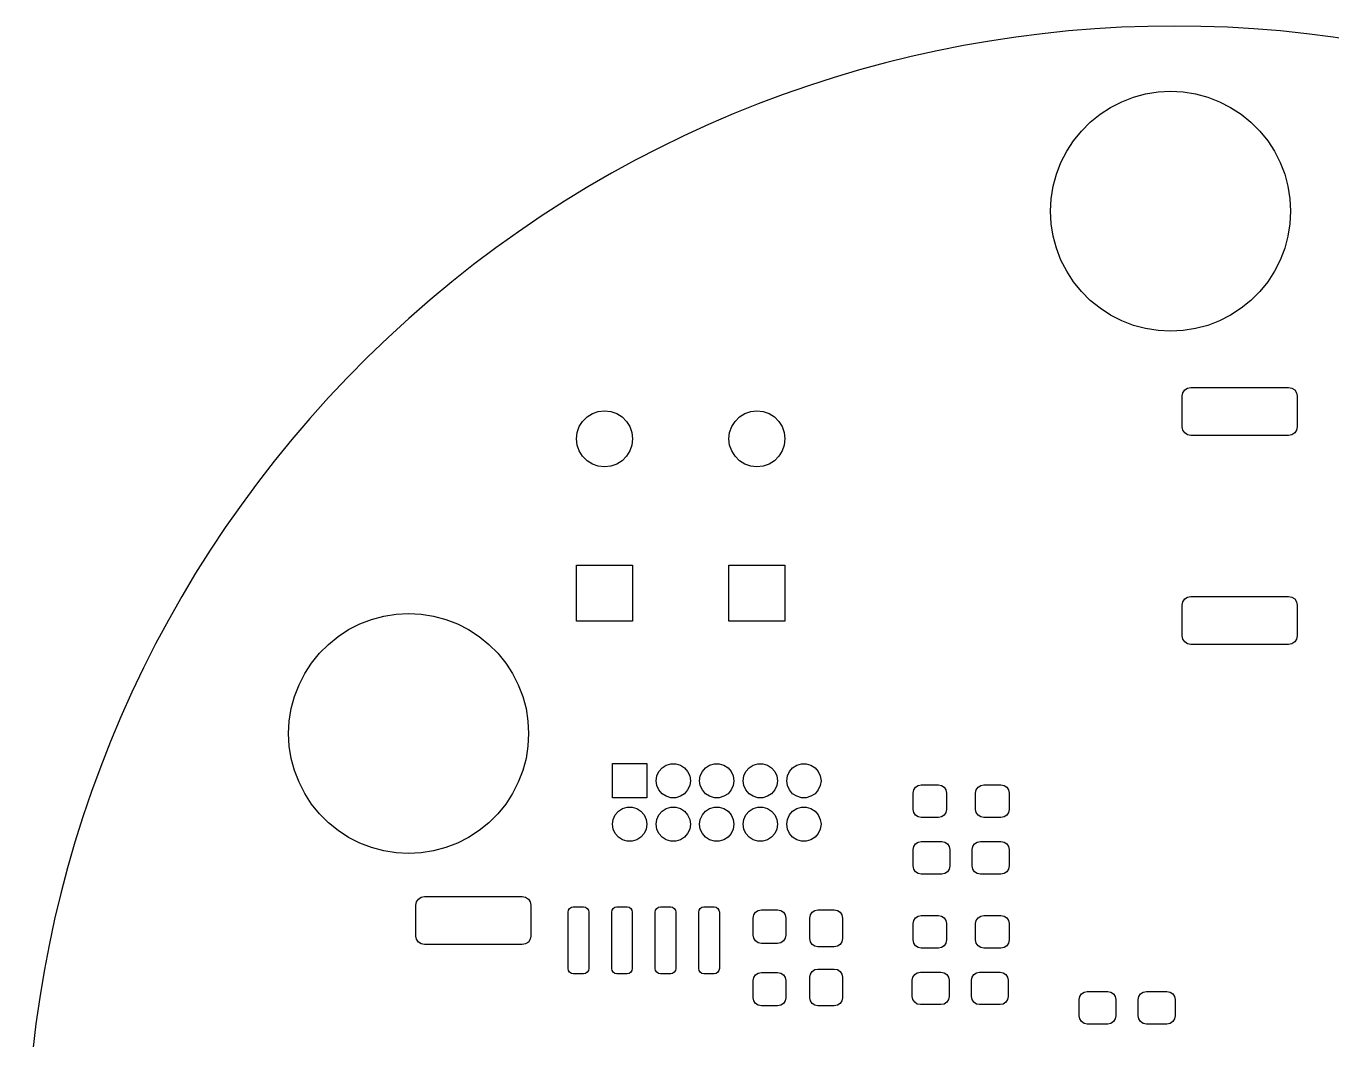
# Model space of a CAD drawing. Extents: x 116 to 183, y -93.2 to -37.6.
# Drawn here: x 115.99 to 154.07, y -67.16 to -37.58 of the extents above; entities that cross this region are included whole.
import ezdxf

# ---------------------------------------------------------------- set-up
doc = ezdxf.new("R2010")
doc.units = 0
doc.layers.add('BLACK', color=7, linetype='CONTINUOUS')

msp = doc.modelspace()

# ---------------------------------------------------------------- linework, layer by layer
at = {"layer": 'BLACK', "linetype": 'CONTINUOUS'}
for p, q in [((148.285681, -39.654552), (148.639549, -39.559733)), ((148.639549, -39.559733), (149.00139, -39.502423)), ((149.00139, -39.502423), (149.36724, -39.48325)), ((149.36724, -39.48325), (149.73309, -39.502423)), ((149.73309, -39.502423), (150.094931, -39.559733)), ((150.094931, -39.559733), (150.448799, -39.654552)), ((147.309992, -40.151691), (147.61724, -39.952161)), ((147.61724, -39.952161), (147.943662, -39.785841)), ((147.943662, -39.785841), (148.285681, -39.654552)), ((150.448799, -39.654552), (150.790818, -39.785841)), ((150.790818, -39.785841), (151.11724, -39.952161)), ((151.11724, -39.952161), (151.424488, -40.151691)), ((147.025283, -40.382243), (147.309992, -40.151691)), ((151.424488, -40.151691), (151.709197, -40.382243)), ((146.535681, -40.926002), (146.766233, -40.641293)), ((146.766233, -40.641293), (147.025283, -40.382243)), ((151.709197, -40.382243), (151.968247, -40.641293)), ((151.968247, -40.641293), (152.198799, -40.926002)), ((146.336151, -41.23325), (146.535681, -40.926002)), ((152.198799, -40.926002), (152.398329, -41.23325)), ((146.169831, -41.559672), (146.336151, -41.23325)), ((152.398329, -41.23325), (152.564649, -41.559672)), ((146.038542, -41.901691), (146.169831, -41.559672)), ((152.564649, -41.559672), (152.695938, -41.901691)), ((145.886413, -42.6174), (145.943723, -42.255559)), ((145.943723, -42.255559), (146.038542, -41.901691)), ((152.695938, -41.901691), (152.790757, -42.255559)), ((152.790757, -42.255559), (152.848067, -42.6174)), ((145.86724, -42.98325), (145.886413, -42.6174)), ((152.848067, -42.6174), (152.86724, -42.98325)), ((145.886413, -43.3491), (145.86724, -42.98325)), ((152.86724, -42.98325), (152.848067, -43.3491)), ((145.943723, -43.710941), (145.886413, -43.3491)), ((152.848067, -43.3491), (152.790757, -43.710941)), ((146.038542, -44.064809), (145.943723, -43.710941)), ((152.790757, -43.710941), (152.695938, -44.064809)), ((146.169831, -44.406828), (146.038542, -44.064809)), ((152.695938, -44.064809), (152.564649, -44.406828)), ((146.336151, -44.73325), (146.169831, -44.406828)), ((152.564649, -44.406828), (152.398329, -44.73325)), ((146.535681, -45.040498), (146.336151, -44.73325)), ((152.398329, -44.73325), (152.198799, -45.040498)), ((146.766233, -45.325207), (146.535681, -45.040498)), ((152.198799, -45.040498), (151.968247, -45.325207)), ((147.025283, -45.584257), (146.766233, -45.325207)), ((147.309992, -45.814809), (147.025283, -45.584257)), ((151.709197, -45.584257), (151.424488, -45.814809)), ((151.968247, -45.325207), (151.709197, -45.584257)), ((147.61724, -46.014339), (147.309992, -45.814809)), ((147.943662, -46.180659), (147.61724, -46.014339)), ((151.11724, -46.014339), (150.790818, -46.180659)), ((151.424488, -45.814809), (151.11724, -46.014339)), ((148.285681, -46.311948), (147.943662, -46.180659)), ((148.639549, -46.406767), (148.285681, -46.311948)), ((149.00139, -46.464077), (148.639549, -46.406767)), ((149.36724, -46.48325), (149.00139, -46.464077)), ((149.73309, -46.464077), (149.36724, -46.48325)), ((150.094931, -46.406767), (149.73309, -46.464077)), ((150.448799, -46.311948), (150.094931, -46.406767)), ((150.790818, -46.180659), (150.448799, -46.311948)), ((149.709, -48.373249), (149.72803, -48.277579)), ((149.72803, -48.277579), (149.782223, -48.196473)), ((149.782223, -48.196473), (149.863329, -48.14228)), ((149.863329, -48.14228), (149.959, -48.123251)), ((149.959, -48.123251), (152.809001, -48.12325)), ((152.809001, -48.12325), (152.904671, -48.14228)), ((152.904671, -48.14228), (152.985777, -48.196473)), ((152.985777, -48.196473), (153.03997, -48.277579)), ((153.03997, -48.277579), (153.058999, -48.37325)), ((149.709001, -49.27325), (149.709, -48.373249)), ((153.058999, -48.37325), (153.059, -49.273251)), ((132.120698, -49.26855), (132.218093, -49.113547)), ((132.218093, -49.113547), (132.347537, -48.984103)), ((132.347537, -48.984103), (132.50254, -48.886708)), ((132.50254, -48.886708), (132.675329, -48.826246)), ((132.675329, -48.826246), (132.85724, -48.80575)), ((132.85724, -48.80575), (133.039151, -48.826246)), ((133.039151, -48.826246), (133.21194, -48.886708)), ((133.21194, -48.886708), (133.366943, -48.984103)), ((133.366943, -48.984103), (133.496387, -49.113547)), ((133.496387, -49.113547), (133.593782, -49.26855)), ((136.565698, -49.26855), (136.663093, -49.113547)), ((136.663093, -49.113547), (136.792537, -48.984103)), ((136.792537, -48.984103), (136.94754, -48.886708)), ((136.94754, -48.886708), (137.120329, -48.826246)), ((137.120329, -48.826246), (137.30224, -48.80575)), ((137.30224, -48.80575), (137.484151, -48.826246)), ((137.484151, -48.826246), (137.65694, -48.886708)), ((137.65694, -48.886708), (137.811943, -48.984103)), ((137.811943, -48.984103), (137.941387, -49.113547)), ((137.941387, -49.113547), (138.038782, -49.26855)), ((132.03974, -49.62325), (132.060236, -49.441339)), ((132.060236, -49.441339), (132.120698, -49.26855)), ((133.593782, -49.26855), (133.654244, -49.441339)), ((133.654244, -49.441339), (133.67474, -49.62325)), ((136.48474, -49.62325), (136.505236, -49.441339)), ((136.505236, -49.441339), (136.565698, -49.26855)), ((138.038782, -49.26855), (138.099244, -49.441339)), ((138.099244, -49.441339), (138.11974, -49.62325)), ((149.72803, -49.368921), (149.709001, -49.27325)), ((149.782223, -49.450027), (149.72803, -49.368921)), ((149.863329, -49.50422), (149.782223, -49.450027)), ((149.958999, -49.52325), (149.863329, -49.50422)), ((152.904671, -49.50422), (152.809, -49.523249)), ((152.985777, -49.450027), (152.904671, -49.50422)), ((153.03997, -49.368921), (152.985777, -49.450027)), ((153.059, -49.273251), (153.03997, -49.368921)), ((132.060236, -49.805161), (132.03974, -49.62325)), ((132.120698, -49.97795), (132.060236, -49.805161)), ((133.654244, -49.805161), (133.593782, -49.97795)), ((133.67474, -49.62325), (133.654244, -49.805161)), ((136.505236, -49.805161), (136.48474, -49.62325)), ((136.565698, -49.97795), (136.505236, -49.805161)), ((138.099244, -49.805161), (138.038782, -49.97795)), ((138.11974, -49.62325), (138.099244, -49.805161)), ((152.809, -49.523249), (149.958999, -49.52325)), ((132.218093, -50.132953), (132.120698, -49.97795)), ((132.347537, -50.262397), (132.218093, -50.132953)), ((132.50254, -50.359792), (132.347537, -50.262397)), ((133.366943, -50.262397), (133.21194, -50.359792)), ((133.496387, -50.132953), (133.366943, -50.262397)), ((133.593782, -49.97795), (133.496387, -50.132953)), ((136.663093, -50.132953), (136.565698, -49.97795)), ((136.792537, -50.262397), (136.663093, -50.132953)), ((136.94754, -50.359792), (136.792537, -50.262397)), ((137.811943, -50.262397), (137.65694, -50.359792)), ((137.941387, -50.132953), (137.811943, -50.262397)), ((138.038782, -49.97795), (137.941387, -50.132953)), ((132.675329, -50.420254), (132.50254, -50.359792)), ((132.85724, -50.44075), (132.675329, -50.420254)), ((133.039151, -50.420254), (132.85724, -50.44075)), ((133.21194, -50.359792), (133.039151, -50.420254)), ((137.120329, -50.420254), (136.94754, -50.359792)), ((137.30224, -50.44075), (137.120329, -50.420254)), ((137.484151, -50.420254), (137.30224, -50.44075)), ((137.65694, -50.359792), (137.484151, -50.420254)), ((132.03974, -54.94075), (132.03974, -53.30575)), ((132.03974, -53.30575), (133.67474, -53.30575)), ((133.67474, -53.30575), (133.67474, -54.94075)), ((136.48474, -54.94075), (136.48474, -53.30575)), ((136.48474, -53.30575), (138.11974, -53.30575)), ((138.11974, -53.30575), (138.11974, -54.94075)), ((149.709, -54.473249), (149.72803, -54.377579)), ((149.72803, -54.377579), (149.782223, -54.296473)), ((149.782223, -54.296473), (149.863329, -54.24228)), ((149.863329, -54.24228), (149.959, -54.223251)), ((149.959, -54.223251), (152.809001, -54.22325)), ((152.809001, -54.22325), (152.904671, -54.24228)), ((152.904671, -54.24228), (152.985777, -54.296473)), ((152.985777, -54.296473), (153.03997, -54.377579)), ((153.03997, -54.377579), (153.058999, -54.47325)), ((126.060681, -54.894552), (126.414549, -54.799733)), ((126.414549, -54.799733), (126.77639, -54.742423)), ((126.77639, -54.742423), (127.14224, -54.72325)), ((127.14224, -54.72325), (127.50809, -54.742423)), ((127.50809, -54.742423), (127.869931, -54.799733)), ((127.869931, -54.799733), (128.223799, -54.894552)), ((149.709001, -55.37325), (149.709, -54.473249)), ((153.058999, -54.47325), (153.059, -55.373251)), ((125.084992, -55.391691), (125.39224, -55.192161)), ((125.39224, -55.192161), (125.718662, -55.025841)), ((125.718662, -55.025841), (126.060681, -54.894552)), ((128.223799, -54.894552), (128.565818, -55.025841)), ((128.565818, -55.025841), (128.89224, -55.192161)), ((128.89224, -55.192161), (129.199488, -55.391691)), ((133.67474, -54.94075), (132.03974, -54.94075)), ((138.11974, -54.94075), (136.48474, -54.94075)), ((124.800283, -55.622243), (125.084992, -55.391691)), ((129.199488, -55.391691), (129.484197, -55.622243)), ((149.72803, -55.468921), (149.709001, -55.37325)), ((149.782223, -55.550027), (149.72803, -55.468921)), ((149.863329, -55.60422), (149.782223, -55.550027)), ((149.958999, -55.62325), (149.863329, -55.60422)), ((152.904671, -55.60422), (152.809, -55.623249)), ((152.985777, -55.550027), (152.904671, -55.60422)), ((153.03997, -55.468921), (152.985777, -55.550027)), ((153.059, -55.373251), (153.03997, -55.468921)), ((124.310681, -56.166002), (124.541233, -55.881293)), ((124.541233, -55.881293), (124.800283, -55.622243)), ((129.484197, -55.622243), (129.743247, -55.881293)), ((129.743247, -55.881293), (129.973799, -56.166002)), ((152.809, -55.623249), (149.958999, -55.62325)), ((124.111151, -56.47325), (124.310681, -56.166002)), ((129.973799, -56.166002), (130.173329, -56.47325)), ((123.944831, -56.799672), (124.111151, -56.47325)), ((130.173329, -56.47325), (130.339649, -56.799672)), ((123.813542, -57.141691), (123.944831, -56.799672)), ((130.339649, -56.799672), (130.470938, -57.141691)), ((123.661413, -57.8574), (123.718723, -57.495559)), ((123.718723, -57.495559), (123.813542, -57.141691)), ((130.470938, -57.141691), (130.565757, -57.495559)), ((130.565757, -57.495559), (130.623067, -57.8574)), ((123.64224, -58.22325), (123.661413, -57.8574)), ((130.623067, -57.8574), (130.64224, -58.22325)), ((123.661413, -58.5891), (123.64224, -58.22325)), ((130.64224, -58.22325), (130.623067, -58.5891)), ((123.718723, -58.950941), (123.661413, -58.5891)), ((130.623067, -58.5891), (130.565757, -58.950941)), ((123.813542, -59.304809), (123.718723, -58.950941)), ((130.565757, -58.950941), (130.470938, -59.304809)), ((123.944831, -59.646828), (123.813542, -59.304809)), ((130.470938, -59.304809), (130.339649, -59.646828)), ((133.09, -60.1), (133.09, -59.1)), ((133.09, -59.1), (134.09, -59.1)), ((134.09, -59.1), (134.09, -60.1)), ((134.380254, -59.459134), (134.439373, -59.32968)), ((134.439373, -59.32968), (134.53257, -59.222125)), ((134.53257, -59.222125), (134.652292, -59.145184)), ((134.652292, -59.145184), (134.788843, -59.105089)), ((134.788843, -59.105089), (134.931157, -59.105089)), ((134.931157, -59.105089), (135.067708, -59.145184)), ((135.067708, -59.145184), (135.18743, -59.222125)), ((135.18743, -59.222125), (135.280627, -59.32968)), ((135.280627, -59.32968), (135.339746, -59.459134)), ((135.650254, -59.459134), (135.709373, -59.32968)), ((135.709373, -59.32968), (135.80257, -59.222125)), ((135.80257, -59.222125), (135.922292, -59.145184)), ((135.922292, -59.145184), (136.058843, -59.105089)), ((136.058843, -59.105089), (136.201157, -59.105089)), ((136.201157, -59.105089), (136.337708, -59.145184)), ((136.337708, -59.145184), (136.45743, -59.222125)), ((136.45743, -59.222125), (136.550627, -59.32968)), ((136.550627, -59.32968), (136.609746, -59.459134)), ((136.920254, -59.459134), (136.979373, -59.32968)), ((136.979373, -59.32968), (137.07257, -59.222125)), ((137.07257, -59.222125), (137.192292, -59.145184)), ((137.192292, -59.145184), (137.328843, -59.105089)), ((137.328843, -59.105089), (137.471157, -59.105089)), ((137.471157, -59.105089), (137.607708, -59.145184)), ((137.607708, -59.145184), (137.72743, -59.222125)), ((137.72743, -59.222125), (137.820627, -59.32968)), ((137.820627, -59.32968), (137.879746, -59.459134)), ((138.190254, -59.459134), (138.249373, -59.32968)), ((138.249373, -59.32968), (138.34257, -59.222125)), ((138.34257, -59.222125), (138.462292, -59.145184)), ((138.462292, -59.145184), (138.598843, -59.105089)), ((138.598843, -59.105089), (138.741157, -59.105089)), ((138.741157, -59.105089), (138.877708, -59.145184)), ((138.877708, -59.145184), (138.99743, -59.222125)), ((138.99743, -59.222125), (139.090627, -59.32968)), ((139.090627, -59.32968), (139.149746, -59.459134)), ((124.111151, -59.97325), (123.944831, -59.646828)), ((130.339649, -59.646828), (130.173329, -59.97325)), ((134.36, -59.6), (134.380254, -59.459134)), ((134.380254, -59.740866), (134.36, -59.6)), ((134.439373, -59.87032), (134.380254, -59.740866)), ((135.339746, -59.740866), (135.280627, -59.87032)), ((135.339746, -59.459134), (135.36, -59.6)), ((135.36, -59.6), (135.339746, -59.740866)), ((135.63, -59.6), (135.650254, -59.459134)), ((135.650254, -59.740866), (135.63, -59.6)), ((135.709373, -59.87032), (135.650254, -59.740866)), ((136.609746, -59.740866), (136.550627, -59.87032)), ((136.609746, -59.459134), (136.63, -59.6)), ((136.63, -59.6), (136.609746, -59.740866)), ((136.9, -59.6), (136.920254, -59.459134)), ((136.920254, -59.740866), (136.9, -59.6)), ((136.979373, -59.87032), (136.920254, -59.740866)), ((137.879746, -59.740866), (137.820627, -59.87032)), ((137.879746, -59.459134), (137.9, -59.6)), ((137.9, -59.6), (137.879746, -59.740866)), ((138.17, -59.6), (138.190254, -59.459134)), ((138.190254, -59.740866), (138.17, -59.6)), ((138.249373, -59.87032), (138.190254, -59.740866)), ((139.149746, -59.740866), (139.090627, -59.87032)), ((139.149746, -59.459134), (139.17, -59.6)), ((139.17, -59.6), (139.149746, -59.740866)), ((141.874079, -59.869613), (141.925562, -59.792562)), ((141.925562, -59.792562), (142.002613, -59.741079)), ((142.002613, -59.741079), (142.0935, -59.723)), ((142.0935, -59.723), (142.5935, -59.723)), ((142.5935, -59.723), (142.684387, -59.741079)), ((142.684387, -59.741079), (142.761438, -59.792562)), ((142.761438, -59.792562), (142.812921, -59.869613)), ((143.699079, -59.869613), (143.750562, -59.792562)), ((143.750562, -59.792562), (143.827613, -59.741079)), ((143.827613, -59.741079), (143.9185, -59.723)), ((143.9185, -59.723), (144.4185, -59.723)), ((144.4185, -59.723), (144.509387, -59.741079)), ((144.509387, -59.741079), (144.586438, -59.792562)), ((144.586438, -59.792562), (144.637921, -59.869613)), ((124.310681, -60.280498), (124.111151, -59.97325)), ((130.173329, -59.97325), (129.973799, -60.280498)), ((134.09, -60.1), (133.09, -60.1)), ((134.53257, -59.977875), (134.439373, -59.87032)), ((134.652292, -60.054816), (134.53257, -59.977875)), ((134.788843, -60.094911), (134.652292, -60.054816)), ((134.931157, -60.094911), (134.788843, -60.094911)), ((135.067708, -60.054816), (134.931157, -60.094911)), ((135.18743, -59.977875), (135.067708, -60.054816)), ((135.280627, -59.87032), (135.18743, -59.977875)), ((135.80257, -59.977875), (135.709373, -59.87032)), ((135.922292, -60.054816), (135.80257, -59.977875)), ((136.058843, -60.094911), (135.922292, -60.054816)), ((136.201157, -60.094911), (136.058843, -60.094911)), ((136.337708, -60.054816), (136.201157, -60.094911)), ((136.45743, -59.977875), (136.337708, -60.054816)), ((136.550627, -59.87032), (136.45743, -59.977875)), ((137.07257, -59.977875), (136.979373, -59.87032)), ((137.192292, -60.054816), (137.07257, -59.977875)), ((137.328843, -60.094911), (137.192292, -60.054816)), ((137.471157, -60.094911), (137.328843, -60.094911)), ((137.607708, -60.054816), (137.471157, -60.094911)), ((137.72743, -59.977875), (137.607708, -60.054816)), ((137.820627, -59.87032), (137.72743, -59.977875)), ((138.34257, -59.977875), (138.249373, -59.87032)), ((138.462292, -60.054816), (138.34257, -59.977875)), ((138.598843, -60.094911), (138.462292, -60.054816)), ((138.741157, -60.094911), (138.598843, -60.094911)), ((138.877708, -60.054816), (138.741157, -60.094911)), ((138.99743, -59.977875), (138.877708, -60.054816)), ((139.090627, -59.87032), (138.99743, -59.977875)), ((141.856, -59.9605), (141.874079, -59.869613)), ((141.856, -60.4355), (141.856, -59.9605)), ((142.812921, -59.869613), (142.831, -59.9605)), ((142.831, -59.9605), (142.831, -60.4355)), ((143.681, -59.9605), (143.699079, -59.869613)), ((143.681, -60.4355), (143.681, -59.9605)), ((144.637921, -59.869613), (144.656, -59.9605)), ((144.656, -59.9605), (144.656, -60.4355)), ((124.541233, -60.565207), (124.310681, -60.280498)), ((129.973799, -60.280498), (129.743247, -60.565207)), ((133.169373, -60.59968), (133.26257, -60.492125)), ((133.26257, -60.492125), (133.382292, -60.415184)), ((133.382292, -60.415184), (133.518843, -60.375089)), ((133.518843, -60.375089), (133.661157, -60.375089)), ((133.661157, -60.375089), (133.797708, -60.415184)), ((133.797708, -60.415184), (133.91743, -60.492125)), ((133.91743, -60.492125), (134.010627, -60.59968)), ((134.439373, -60.59968), (134.53257, -60.492125)), ((134.53257, -60.492125), (134.652292, -60.415184)), ((134.652292, -60.415184), (134.788843, -60.375089)), ((134.788843, -60.375089), (134.931157, -60.375089)), ((134.931157, -60.375089), (135.067708, -60.415184)), ((135.067708, -60.415184), (135.18743, -60.492125)), ((135.18743, -60.492125), (135.280627, -60.59968)), ((135.709373, -60.59968), (135.80257, -60.492125)), ((135.80257, -60.492125), (135.922292, -60.415184)), ((135.922292, -60.415184), (136.058843, -60.375089)), ((136.058843, -60.375089), (136.201157, -60.375089)), ((136.201157, -60.375089), (136.337708, -60.415184)), ((136.337708, -60.415184), (136.45743, -60.492125)), ((136.45743, -60.492125), (136.550627, -60.59968)), ((136.979373, -60.59968), (137.07257, -60.492125)), ((137.07257, -60.492125), (137.192292, -60.415184)), ((137.192292, -60.415184), (137.328843, -60.375089)), ((137.328843, -60.375089), (137.471157, -60.375089)), ((137.471157, -60.375089), (137.607708, -60.415184)), ((137.607708, -60.415184), (137.72743, -60.492125)), ((137.72743, -60.492125), (137.820627, -60.59968)), ((138.249373, -60.59968), (138.34257, -60.492125)), ((138.34257, -60.492125), (138.462292, -60.415184)), ((138.462292, -60.415184), (138.598843, -60.375089)), ((138.598843, -60.375089), (138.741157, -60.375089)), ((138.741157, -60.375089), (138.877708, -60.415184)), ((138.877708, -60.415184), (138.99743, -60.492125)), ((138.99743, -60.492125), (139.090627, -60.59968)), ((141.874079, -60.526387), (141.856, -60.4355)), ((141.925562, -60.603438), (141.874079, -60.526387)), ((142.812921, -60.526387), (142.761438, -60.603438)), ((142.831, -60.4355), (142.812921, -60.526387)), ((143.699079, -60.526387), (143.681, -60.4355)), ((143.750562, -60.603438), (143.699079, -60.526387)), ((144.637921, -60.526387), (144.586438, -60.603438)), ((144.656, -60.4355), (144.637921, -60.526387)), ((124.800283, -60.824257), (124.541233, -60.565207)), ((125.084992, -61.054809), (124.800283, -60.824257)), ((129.484197, -60.824257), (129.199488, -61.054809)), ((129.743247, -60.565207), (129.484197, -60.824257)), ((133.09, -60.87), (133.110254, -60.729134)), ((133.110254, -61.010866), (133.09, -60.87)), ((133.110254, -60.729134), (133.169373, -60.59968)), ((134.010627, -60.59968), (134.069746, -60.729134)), ((134.069746, -60.729134), (134.09, -60.87)), ((134.09, -60.87), (134.069746, -61.010866)), ((134.36, -60.87), (134.380254, -60.729134)), ((134.380254, -61.010866), (134.36, -60.87)), ((134.380254, -60.729134), (134.439373, -60.59968)), ((135.280627, -60.59968), (135.339746, -60.729134)), ((135.339746, -60.729134), (135.36, -60.87)), ((135.36, -60.87), (135.339746, -61.010866)), ((135.63, -60.87), (135.650254, -60.729134)), ((135.650254, -61.010866), (135.63, -60.87)), ((135.650254, -60.729134), (135.709373, -60.59968)), ((136.550627, -60.59968), (136.609746, -60.729134)), ((136.609746, -60.729134), (136.63, -60.87)), ((136.63, -60.87), (136.609746, -61.010866)), ((136.9, -60.87), (136.920254, -60.729134)), ((136.920254, -61.010866), (136.9, -60.87)), ((136.920254, -60.729134), (136.979373, -60.59968)), ((137.820627, -60.59968), (137.879746, -60.729134)), ((137.879746, -60.729134), (137.9, -60.87)), ((137.9, -60.87), (137.879746, -61.010866)), ((138.17, -60.87), (138.190254, -60.729134)), ((138.190254, -61.010866), (138.17, -60.87)), ((138.190254, -60.729134), (138.249373, -60.59968)), ((139.090627, -60.59968), (139.149746, -60.729134)), ((139.149746, -60.729134), (139.17, -60.87)), ((139.17, -60.87), (139.149746, -61.010866)), ((142.002613, -60.654921), (141.925562, -60.603438)), ((142.0935, -60.673), (142.002613, -60.654921)), ((142.5935, -60.673), (142.0935, -60.673)), ((142.684387, -60.654921), (142.5935, -60.673)), ((142.761438, -60.603438), (142.684387, -60.654921)), ((143.827613, -60.654921), (143.750562, -60.603438)), ((143.9185, -60.673), (143.827613, -60.654921)), ((144.4185, -60.673), (143.9185, -60.673)), ((144.509387, -60.654921), (144.4185, -60.673)), ((144.586438, -60.603438), (144.509387, -60.654921)), ((125.39224, -61.254339), (125.084992, -61.054809)), ((125.718662, -61.420659), (125.39224, -61.254339)), ((128.89224, -61.254339), (128.565818, -61.420659)), ((129.199488, -61.054809), (128.89224, -61.254339)), ((133.169373, -61.14032), (133.110254, -61.010866)), ((133.26257, -61.247875), (133.169373, -61.14032)), ((133.382292, -61.324816), (133.26257, -61.247875)), ((133.91743, -61.247875), (133.797708, -61.324816)), ((134.010627, -61.14032), (133.91743, -61.247875)), ((134.069746, -61.010866), (134.010627, -61.14032)), ((134.439373, -61.14032), (134.380254, -61.010866)), ((134.53257, -61.247875), (134.439373, -61.14032)), ((134.652292, -61.324816), (134.53257, -61.247875)), ((135.18743, -61.247875), (135.067708, -61.324816)), ((135.280627, -61.14032), (135.18743, -61.247875)), ((135.339746, -61.010866), (135.280627, -61.14032)), ((135.709373, -61.14032), (135.650254, -61.010866)), ((135.80257, -61.247875), (135.709373, -61.14032)), ((135.922292, -61.324816), (135.80257, -61.247875)), ((136.45743, -61.247875), (136.337708, -61.324816)), ((136.550627, -61.14032), (136.45743, -61.247875)), ((136.609746, -61.010866), (136.550627, -61.14032)), ((136.979373, -61.14032), (136.920254, -61.010866)), ((137.07257, -61.247875), (136.979373, -61.14032)), ((137.192292, -61.324816), (137.07257, -61.247875)), ((137.72743, -61.247875), (137.607708, -61.324816)), ((137.820627, -61.14032), (137.72743, -61.247875)), ((137.879746, -61.010866), (137.820627, -61.14032)), ((138.249373, -61.14032), (138.190254, -61.010866)), ((138.34257, -61.247875), (138.249373, -61.14032)), ((138.462292, -61.324816), (138.34257, -61.247875)), ((138.99743, -61.247875), (138.877708, -61.324816)), ((139.090627, -61.14032), (138.99743, -61.247875)), ((139.149746, -61.010866), (139.090627, -61.14032)), ((126.060681, -61.551948), (125.718662, -61.420659)), ((126.414549, -61.646767), (126.060681, -61.551948)), ((126.77639, -61.704077), (126.414549, -61.646767)), ((127.869931, -61.646767), (127.50809, -61.704077)), ((128.223799, -61.551948), (127.869931, -61.646767)), ((128.565818, -61.420659), (128.223799, -61.551948)), ((133.518843, -61.364911), (133.382292, -61.324816)), ((133.661157, -61.364911), (133.518843, -61.364911)), ((133.797708, -61.324816), (133.661157, -61.364911)), ((134.788843, -61.364911), (134.652292, -61.324816)), ((134.931157, -61.364911), (134.788843, -61.364911)), ((135.067708, -61.324816), (134.931157, -61.364911)), ((136.058843, -61.364911), (135.922292, -61.324816)), ((136.201157, -61.364911), (136.058843, -61.364911)), ((136.337708, -61.324816), (136.201157, -61.364911)), ((137.328843, -61.364911), (137.192292, -61.324816)), ((137.471157, -61.364911), (137.328843, -61.364911)), ((137.607708, -61.324816), (137.471157, -61.364911)), ((138.598843, -61.364911), (138.462292, -61.324816)), ((138.741157, -61.364911), (138.598843, -61.364911)), ((138.877708, -61.324816), (138.741157, -61.364911)), ((141.856, -61.6115), (141.874079, -61.520613)), ((141.856, -62.0865), (141.856, -61.6115)), ((141.874079, -61.520613), (141.925562, -61.443562)), ((141.925562, -61.443562), (142.002613, -61.392079)), ((142.002613, -61.392079), (142.0935, -61.374)), ((142.0935, -61.374), (142.6935, -61.374)), ((142.6935, -61.374), (142.784387, -61.392079)), ((142.784387, -61.392079), (142.861438, -61.443562)), ((142.861438, -61.443562), (142.912921, -61.520613)), ((142.912921, -61.520613), (142.931, -61.6115)), ((142.931, -61.6115), (142.931, -62.0865)), ((143.581, -61.6115), (143.599079, -61.520613)), ((143.581, -62.0865), (143.581, -61.6115)), ((143.599079, -61.520613), (143.650562, -61.443562)), ((143.650562, -61.443562), (143.727613, -61.392079)), ((143.727613, -61.392079), (143.8185, -61.374)), ((143.8185, -61.374), (144.4185, -61.374)), ((144.4185, -61.374), (144.509387, -61.392079)), ((144.509387, -61.392079), (144.586438, -61.443562)), ((144.586438, -61.443562), (144.637921, -61.520613)), ((144.637921, -61.520613), (144.656, -61.6115)), ((144.656, -61.6115), (144.656, -62.0865)), ((127.14224, -61.72325), (126.77639, -61.704077)), ((127.50809, -61.704077), (127.14224, -61.72325)), ((141.874079, -62.177387), (141.856, -62.0865)), ((141.925562, -62.254438), (141.874079, -62.177387)), ((142.002613, -62.305921), (141.925562, -62.254438)), ((142.0935, -62.324), (142.002613, -62.305921)), ((142.6935, -62.324), (142.0935, -62.324)), ((142.784387, -62.305921), (142.6935, -62.324)), ((142.861438, -62.254438), (142.784387, -62.305921)), ((142.912921, -62.177387), (142.861438, -62.254438)), ((142.931, -62.0865), (142.912921, -62.177387)), ((143.599079, -62.177387), (143.581, -62.0865)), ((143.650562, -62.254438), (143.599079, -62.177387)), ((143.727613, -62.305921), (143.650562, -62.254438)), ((143.8185, -62.324), (143.727613, -62.305921)), ((144.4185, -62.324), (143.8185, -62.324)), ((144.509387, -62.305921), (144.4185, -62.324)), ((144.586438, -62.254438), (144.509387, -62.305921)), ((144.637921, -62.177387), (144.586438, -62.254438)), ((144.656, -62.0865), (144.637921, -62.177387)), ((127.357, -63.232249), (127.37603, -63.136579)), ((127.37603, -63.136579), (127.430223, -63.055473)), ((127.430223, -63.055473), (127.511329, -63.00128)), ((127.511329, -63.00128), (127.607, -62.982251)), ((127.607, -62.982251), (130.457001, -62.98225)), ((130.457001, -62.98225), (130.552671, -63.00128)), ((130.552671, -63.00128), (130.633777, -63.055473)), ((130.633777, -63.055473), (130.68797, -63.136579)), ((130.68797, -63.136579), (130.706999, -63.23225)), ((127.357001, -64.13225), (127.357, -63.232249)), ((130.706999, -63.23225), (130.707, -64.132251)), ((131.79524, -63.43225), (131.806658, -63.374847)), ((131.79524, -65.08225), (131.79524, -63.43225)), ((131.806658, -63.374847), (131.839174, -63.326184)), ((131.839174, -63.326184), (131.887837, -63.293668)), ((131.887837, -63.293668), (131.94524, -63.28225)), ((131.94524, -63.28225), (132.24524, -63.28225)), ((132.24524, -63.28225), (132.302643, -63.293668)), ((132.302643, -63.293668), (132.351306, -63.326184)), ((132.351306, -63.326184), (132.383822, -63.374847)), ((132.383822, -63.374847), (132.39524, -63.43225)), ((132.39524, -63.43225), (132.39524, -65.08225)), ((133.06524, -63.43225), (133.076658, -63.374847)), ((133.06524, -65.08225), (133.06524, -63.43225)), ((133.076658, -63.374847), (133.109174, -63.326184)), ((133.109174, -63.326184), (133.157837, -63.293668)), ((133.157837, -63.293668), (133.21524, -63.28225)), ((133.21524, -63.28225), (133.51524, -63.28225)), ((133.51524, -63.28225), (133.572643, -63.293668)), ((133.572643, -63.293668), (133.621306, -63.326184)), ((133.621306, -63.326184), (133.653822, -63.374847)), ((133.653822, -63.374847), (133.66524, -63.43225)), ((133.66524, -63.43225), (133.66524, -65.08225)), ((134.33524, -63.43225), (134.346658, -63.374847)), ((134.33524, -65.08225), (134.33524, -63.43225)), ((134.346658, -63.374847), (134.379174, -63.326184)), ((134.379174, -63.326184), (134.427837, -63.293668)), ((134.427837, -63.293668), (134.48524, -63.28225)), ((134.48524, -63.28225), (134.78524, -63.28225)), ((134.78524, -63.28225), (134.842643, -63.293668)), ((134.842643, -63.293668), (134.891306, -63.326184)), ((134.891306, -63.326184), (134.923822, -63.374847)), ((134.923822, -63.374847), (134.93524, -63.43225)), ((134.93524, -63.43225), (134.93524, -65.08225)), ((135.60524, -63.43225), (135.616658, -63.374847)), ((135.60524, -65.08225), (135.60524, -63.43225)), ((135.616658, -63.374847), (135.649174, -63.326184)), ((135.649174, -63.326184), (135.697837, -63.293668)), ((135.697837, -63.293668), (135.75524, -63.28225)), ((135.75524, -63.28225), (136.05524, -63.28225)), ((136.05524, -63.28225), (136.112643, -63.293668)), ((136.112643, -63.293668), (136.161306, -63.326184)), ((136.161306, -63.326184), (136.193822, -63.374847)), ((136.193822, -63.374847), (136.20524, -63.43225)), ((136.20524, -63.43225), (136.20524, -65.08225)), ((137.193, -63.6075), (137.211079, -63.516613)), ((137.211079, -63.516613), (137.262562, -63.439562)), ((137.262562, -63.439562), (137.339613, -63.388079)), ((137.339613, -63.388079), (137.4305, -63.37)), ((137.4305, -63.37), (137.9055, -63.37)), ((137.9055, -63.37), (137.996387, -63.388079)), ((137.996387, -63.388079), (138.073438, -63.439562)), ((138.073438, -63.439562), (138.124921, -63.516613)), ((138.124921, -63.516613), (138.143, -63.6075)), ((138.844, -63.6075), (138.862079, -63.516613)), ((138.862079, -63.516613), (138.913562, -63.439562)), ((138.913562, -63.439562), (138.990613, -63.388079)), ((138.990613, -63.388079), (139.0815, -63.37)), ((139.0815, -63.37), (139.5565, -63.37)), ((139.5565, -63.37), (139.647387, -63.388079)), ((139.647387, -63.388079), (139.724438, -63.439562)), ((139.724438, -63.439562), (139.775921, -63.516613)), ((139.775921, -63.516613), (139.794, -63.6075)), ((141.874079, -63.679613), (141.925562, -63.602562)), ((141.925562, -63.602562), (142.002613, -63.551079)), ((142.002613, -63.551079), (142.0935, -63.533)), ((142.0935, -63.533), (142.5935, -63.533)), ((142.5935, -63.533), (142.684387, -63.551079)), ((142.684387, -63.551079), (142.761438, -63.602562)), ((142.761438, -63.602562), (142.812921, -63.679613)), ((143.699079, -63.679613), (143.750562, -63.602562)), ((143.750562, -63.602562), (143.827613, -63.551079)), ((143.827613, -63.551079), (143.9185, -63.533)), ((143.9185, -63.533), (144.4185, -63.533)), ((144.4185, -63.533), (144.509387, -63.551079)), ((144.509387, -63.551079), (144.586438, -63.602562)), ((144.586438, -63.602562), (144.637921, -63.679613)), ((137.193, -64.1075), (137.193, -63.6075)), ((138.143, -63.6075), (138.143, -64.1075)), ((138.844, -64.2075), (138.844, -63.6075)), ((139.794, -63.6075), (139.794, -64.2075)), ((141.856, -63.7705), (141.874079, -63.679613)), ((141.856, -64.2455), (141.856, -63.7705)), ((142.812921, -63.679613), (142.831, -63.7705)), ((142.831, -63.7705), (142.831, -64.2455)), ((143.681, -63.7705), (143.699079, -63.679613)), ((143.681, -64.2455), (143.681, -63.7705)), ((144.637921, -63.679613), (144.656, -63.7705)), ((144.656, -63.7705), (144.656, -64.2455)), ((127.37603, -64.227921), (127.357001, -64.13225)), ((127.430223, -64.309027), (127.37603, -64.227921)), ((127.511329, -64.36322), (127.430223, -64.309027)), ((127.606999, -64.38225), (127.511329, -64.36322)), ((130.552671, -64.36322), (130.457, -64.382249)), ((130.633777, -64.309027), (130.552671, -64.36322)), ((130.68797, -64.227921), (130.633777, -64.309027)), ((130.707, -64.132251), (130.68797, -64.227921)), ((137.211079, -64.198387), (137.193, -64.1075)), ((137.262562, -64.275438), (137.211079, -64.198387)), ((137.339613, -64.326921), (137.262562, -64.275438)), ((137.4305, -64.345), (137.339613, -64.326921)), ((137.9055, -64.345), (137.4305, -64.345)), ((137.996387, -64.326921), (137.9055, -64.345)), ((138.073438, -64.275438), (137.996387, -64.326921)), ((138.124921, -64.198387), (138.073438, -64.275438)), ((138.143, -64.1075), (138.124921, -64.198387)), ((138.862079, -64.298387), (138.844, -64.2075)), ((138.913562, -64.375438), (138.862079, -64.298387)), ((139.775921, -64.298387), (139.724438, -64.375438)), ((139.794, -64.2075), (139.775921, -64.298387)), ((141.874079, -64.336387), (141.856, -64.2455)), ((141.925562, -64.413438), (141.874079, -64.336387)), ((142.812921, -64.336387), (142.761438, -64.413438)), ((142.831, -64.2455), (142.812921, -64.336387)), ((143.699079, -64.336387), (143.681, -64.2455)), ((143.750562, -64.413438), (143.699079, -64.336387)), ((144.637921, -64.336387), (144.586438, -64.413438)), ((144.656, -64.2455), (144.637921, -64.336387)), ((130.457, -64.382249), (127.606999, -64.38225)), ((138.990613, -64.426921), (138.913562, -64.375438)), ((139.0815, -64.445), (138.990613, -64.426921)), ((139.5565, -64.445), (139.0815, -64.445)), ((139.647387, -64.426921), (139.5565, -64.445)), ((139.724438, -64.375438), (139.647387, -64.426921)), ((142.002613, -64.464921), (141.925562, -64.413438)), ((142.0935, -64.483), (142.002613, -64.464921)), ((142.5935, -64.483), (142.0935, -64.483)), ((142.684387, -64.464921), (142.5935, -64.483)), ((142.761438, -64.413438), (142.684387, -64.464921)), ((143.827613, -64.464921), (143.750562, -64.413438)), ((143.9185, -64.483), (143.827613, -64.464921)), ((144.4185, -64.483), (143.9185, -64.483)), ((144.509387, -64.464921), (144.4185, -64.483)), ((144.586438, -64.413438), (144.509387, -64.464921)), ((131.806658, -65.139653), (131.79524, -65.08225)), ((132.39524, -65.08225), (132.383822, -65.139653)), ((133.076658, -65.139653), (133.06524, -65.08225)), ((133.66524, -65.08225), (133.653822, -65.139653)), ((134.346658, -65.139653), (134.33524, -65.08225)), ((134.93524, -65.08225), (134.923822, -65.139653)), ((135.616658, -65.139653), (135.60524, -65.08225)), ((136.20524, -65.08225), (136.193822, -65.139653)), ((138.913562, -65.164562), (138.990613, -65.113079)), ((138.990613, -65.113079), (139.0815, -65.095)), ((139.0815, -65.095), (139.5565, -65.095)), ((139.5565, -65.095), (139.647387, -65.113079)), ((139.647387, -65.113079), (139.724438, -65.164562)), ((131.839174, -65.188316), (131.806658, -65.139653)), ((131.887837, -65.220832), (131.839174, -65.188316)), ((131.94524, -65.23225), (131.887837, -65.220832)), ((132.24524, -65.23225), (131.94524, -65.23225)), ((132.302643, -65.220832), (132.24524, -65.23225)), ((132.351306, -65.188316), (132.302643, -65.220832)), ((132.383822, -65.139653), (132.351306, -65.188316)), ((133.109174, -65.188316), (133.076658, -65.139653)), ((133.157837, -65.220832), (133.109174, -65.188316)), ((133.21524, -65.23225), (133.157837, -65.220832)), ((133.51524, -65.23225), (133.21524, -65.23225)), ((133.572643, -65.220832), (133.51524, -65.23225)), ((133.621306, -65.188316), (133.572643, -65.220832)), ((133.653822, -65.139653), (133.621306, -65.188316)), ((134.379174, -65.188316), (134.346658, -65.139653)), ((134.427837, -65.220832), (134.379174, -65.188316)), ((134.48524, -65.23225), (134.427837, -65.220832)), ((134.78524, -65.23225), (134.48524, -65.23225)), ((134.842643, -65.220832), (134.78524, -65.23225)), ((134.891306, -65.188316), (134.842643, -65.220832)), ((134.923822, -65.139653), (134.891306, -65.188316)), ((135.649174, -65.188316), (135.616658, -65.139653)), ((135.697837, -65.220832), (135.649174, -65.188316)), ((135.75524, -65.23225), (135.697837, -65.220832)), ((136.05524, -65.23225), (135.75524, -65.23225)), ((136.112643, -65.220832), (136.05524, -65.23225)), ((136.161306, -65.188316), (136.112643, -65.220832)), ((136.193822, -65.139653), (136.161306, -65.188316)), ((137.193, -65.4325), (137.211079, -65.341613)), ((137.193, -65.9325), (137.193, -65.4325)), ((137.211079, -65.341613), (137.262562, -65.264562)), ((137.262562, -65.264562), (137.339613, -65.213079)), ((137.339613, -65.213079), (137.4305, -65.195)), ((137.4305, -65.195), (137.9055, -65.195)), ((137.9055, -65.195), (137.996387, -65.213079)), ((137.996387, -65.213079), (138.073438, -65.264562)), ((138.073438, -65.264562), (138.124921, -65.341613)), ((138.124921, -65.341613), (138.143, -65.4325)), ((138.143, -65.4325), (138.143, -65.9325)), ((138.844, -65.3325), (138.862079, -65.241613)), ((138.844, -65.9325), (138.844, -65.3325)), ((138.862079, -65.241613), (138.913562, -65.164562)), ((139.724438, -65.164562), (139.775921, -65.241613)), ((139.775921, -65.241613), (139.794, -65.3325)), ((139.794, -65.3325), (139.794, -65.9325)), ((141.8325, -65.4215), (141.850579, -65.330613)), ((141.8325, -65.8965), (141.8325, -65.4215)), ((141.850579, -65.330613), (141.902062, -65.253562)), ((141.902062, -65.253562), (141.979113, -65.202079)), ((141.979113, -65.202079), (142.07, -65.184)), ((142.07, -65.184), (142.67, -65.184)), ((142.67, -65.184), (142.760887, -65.202079)), ((142.760887, -65.202079), (142.837938, -65.253562)), ((142.837938, -65.253562), (142.889421, -65.330613)), ((142.889421, -65.330613), (142.9075, -65.4215)), ((142.9075, -65.4215), (142.9075, -65.8965)), ((143.5575, -65.4215), (143.575579, -65.330613)), ((143.5575, -65.8965), (143.5575, -65.4215)), ((143.575579, -65.330613), (143.627062, -65.253562)), ((143.627062, -65.253562), (143.704113, -65.202079)), ((143.704113, -65.202079), (143.795, -65.184)), ((143.795, -65.184), (144.395, -65.184)), ((144.395, -65.184), (144.485887, -65.202079)), ((144.485887, -65.202079), (144.562938, -65.253562)), ((144.562938, -65.253562), (144.614421, -65.330613)), ((144.614421, -65.330613), (144.6325, -65.4215)), ((144.6325, -65.4215), (144.6325, -65.8965)), ((146.715319, -65.895863), (146.766802, -65.818812)), ((146.766802, -65.818812), (146.843853, -65.767329)), ((146.843853, -65.767329), (146.93474, -65.74925)), ((146.93474, -65.74925), (147.53474, -65.74925)), ((147.53474, -65.74925), (147.625627, -65.767329)), ((147.625627, -65.767329), (147.702678, -65.818812)), ((147.702678, -65.818812), (147.754161, -65.895863)), ((148.440319, -65.895863), (148.491802, -65.818812)), ((148.491802, -65.818812), (148.568853, -65.767329)), ((148.568853, -65.767329), (148.65974, -65.74925)), ((148.65974, -65.74925), (149.25974, -65.74925)), ((149.25974, -65.74925), (149.350627, -65.767329)), ((149.350627, -65.767329), (149.427678, -65.818812)), ((149.427678, -65.818812), (149.479161, -65.895863)), ((137.211079, -66.023387), (137.193, -65.9325)), ((137.262562, -66.100438), (137.211079, -66.023387)), ((137.339613, -66.151921), (137.262562, -66.100438)), ((137.4305, -66.17), (137.339613, -66.151921)), ((137.9055, -66.17), (137.4305, -66.17)), ((137.996387, -66.151921), (137.9055, -66.17)), ((138.073438, -66.100438), (137.996387, -66.151921)), ((138.124921, -66.023387), (138.073438, -66.100438)), ((138.143, -65.9325), (138.124921, -66.023387)), ((138.862079, -66.023387), (138.844, -65.9325)), ((138.913562, -66.100438), (138.862079, -66.023387)), ((138.990613, -66.151921), (138.913562, -66.100438)), ((139.0815, -66.17), (138.990613, -66.151921)), ((139.5565, -66.17), (139.0815, -66.17)), ((139.647387, -66.151921), (139.5565, -66.17)), ((139.724438, -66.100438), (139.647387, -66.151921)), ((139.775921, -66.023387), (139.724438, -66.100438)), ((139.794, -65.9325), (139.775921, -66.023387)), ((141.850579, -65.987387), (141.8325, -65.8965)), ((141.902062, -66.064438), (141.850579, -65.987387)), ((141.979113, -66.115921), (141.902062, -66.064438)), ((142.07, -66.134), (141.979113, -66.115921)), ((142.67, -66.134), (142.07, -66.134)), ((142.760887, -66.115921), (142.67, -66.134)), ((142.837938, -66.064438), (142.760887, -66.115921)), ((142.889421, -65.987387), (142.837938, -66.064438)), ((142.9075, -65.8965), (142.889421, -65.987387)), ((143.575579, -65.987387), (143.5575, -65.8965)), ((143.627062, -66.064438), (143.575579, -65.987387)), ((143.704113, -66.115921), (143.627062, -66.064438)), ((143.795, -66.134), (143.704113, -66.115921)), ((144.395, -66.134), (143.795, -66.134)), ((144.485887, -66.115921), (144.395, -66.134)), ((144.562938, -66.064438), (144.485887, -66.115921)), ((144.614421, -65.987387), (144.562938, -66.064438)), ((144.6325, -65.8965), (144.614421, -65.987387)), ((146.69724, -65.98675), (146.715319, -65.895863)), ((146.69724, -66.46175), (146.69724, -65.98675)), ((147.754161, -65.895863), (147.77224, -65.98675)), ((147.77224, -65.98675), (147.77224, -66.46175)), ((148.42224, -65.98675), (148.440319, -65.895863)), ((148.42224, -66.46175), (148.42224, -65.98675)), ((149.479161, -65.895863), (149.49724, -65.98675)), ((149.49724, -65.98675), (149.49724, -66.46175)), ((146.715319, -66.552637), (146.69724, -66.46175)), ((146.766802, -66.629688), (146.715319, -66.552637)), ((146.843853, -66.681171), (146.766802, -66.629688)), ((147.702678, -66.629688), (147.625627, -66.681171)), ((147.754161, -66.552637), (147.702678, -66.629688)), ((147.77224, -66.46175), (147.754161, -66.552637)), ((148.440319, -66.552637), (148.42224, -66.46175)), ((148.491802, -66.629688), (148.440319, -66.552637)), ((148.568853, -66.681171), (148.491802, -66.629688)), ((149.427678, -66.629688), (149.350627, -66.681171)), ((149.479161, -66.552637), (149.427678, -66.629688)), ((149.49724, -66.46175), (149.479161, -66.552637)), ((146.93474, -66.69925), (146.843853, -66.681171)), ((147.53474, -66.69925), (146.93474, -66.69925)), ((147.625627, -66.681171), (147.53474, -66.69925)), ((148.65974, -66.69925), (148.568853, -66.681171)), ((149.25974, -66.69925), (148.65974, -66.69925)), ((149.350627, -66.681171), (149.25974, -66.69925))]:
    msp.add_line(p, q, dxfattribs=at)
at = {"layer": 'BLACK'}
msp.add_arc((149.479, -71.074279), 33.493849, -399.6709423, -140.3290577, dxfattribs=at)

doc.saveas('drawing.dxf')
